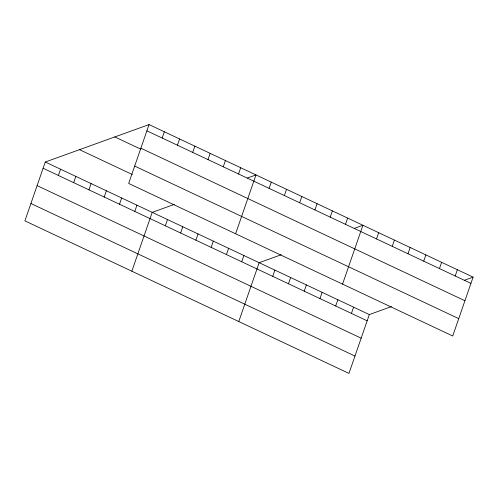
<?xml version="1.0" encoding="UTF-8"?>
<svg xmlns="http://www.w3.org/2000/svg" width="498" height="498" viewBox="0 0 498 498"><rect width="100%" height="100%" fill="white"/><g stroke="black" fill="none" stroke-linecap="round" stroke-linejoin="round"><path stroke-width="0.75" d="M149.045 124.587L128.665 183.432L452.726 335.982L473.1 277.137L149.045 124.587L45.274 162.018L24.9 220.863L348.955 373.413L369.335 314.568L391.447 306.587M58.391 175.458L60.557 169.208M73.667 182.648L75.833 176.398M88.943 189.838L91.109 183.588M104.219 197.034L106.385 190.784M119.495 204.224L121.661 197.974M134.777 211.413L136.938 205.164M162.155 138.033L164.321 131.783M131.839 271.205L152.214 212.36L174.331 204.379M177.431 145.223L179.597 138.973M165.33 225.799L167.496 219.55M192.707 152.413L194.874 146.163M180.606 232.989L182.772 226.739M207.983 159.603L210.15 153.353M195.882 240.179L198.048 233.929M223.266 166.799L225.426 160.549M211.158 247.375L213.325 241.125M238.542 173.989L240.702 167.739M226.434 254.565L228.601 248.315M235.604 233.774L255.984 174.929L247.419 178.016M241.717 261.755L243.877 255.505M269.094 188.369L271.261 182.125M238.779 321.546L259.153 262.701L281.27 254.721M284.37 195.565L286.537 189.315M272.73 276.359L274.896 270.109M299.647 202.754L301.813 196.505M288.473 283.767L290.633 277.517M314.923 209.944L317.089 203.694M304.21 291.174L306.376 284.924M330.205 217.14L332.365 210.891M345.481 224.33L347.641 218.08M319.953 298.588L322.113 292.338M342.543 284.115L362.918 225.27L354.358 228.358M335.689 305.996L337.856 299.746M376.494 238.928L378.661 232.678M351.432 313.404L353.592 307.154M392.237 246.342L394.397 240.092M407.974 253.75L410.14 247.5M423.717 261.157L425.877 254.908M439.454 268.571L441.62 262.322M455.197 275.979L457.357 269.729M464.541 280.225L473.1 277.137M146.879 130.837L470.934 283.387M140.866 148.192L464.927 300.742M114.801 136.938L140.492 149.033M134.678 166.077L458.733 318.627M79.518 149.668L132.294 174.505M45.274 162.018L369.335 314.568M43.114 168.268L367.169 320.818M37.101 185.623L361.162 338.173M30.913 203.508L354.968 356.051"/></g></svg>
